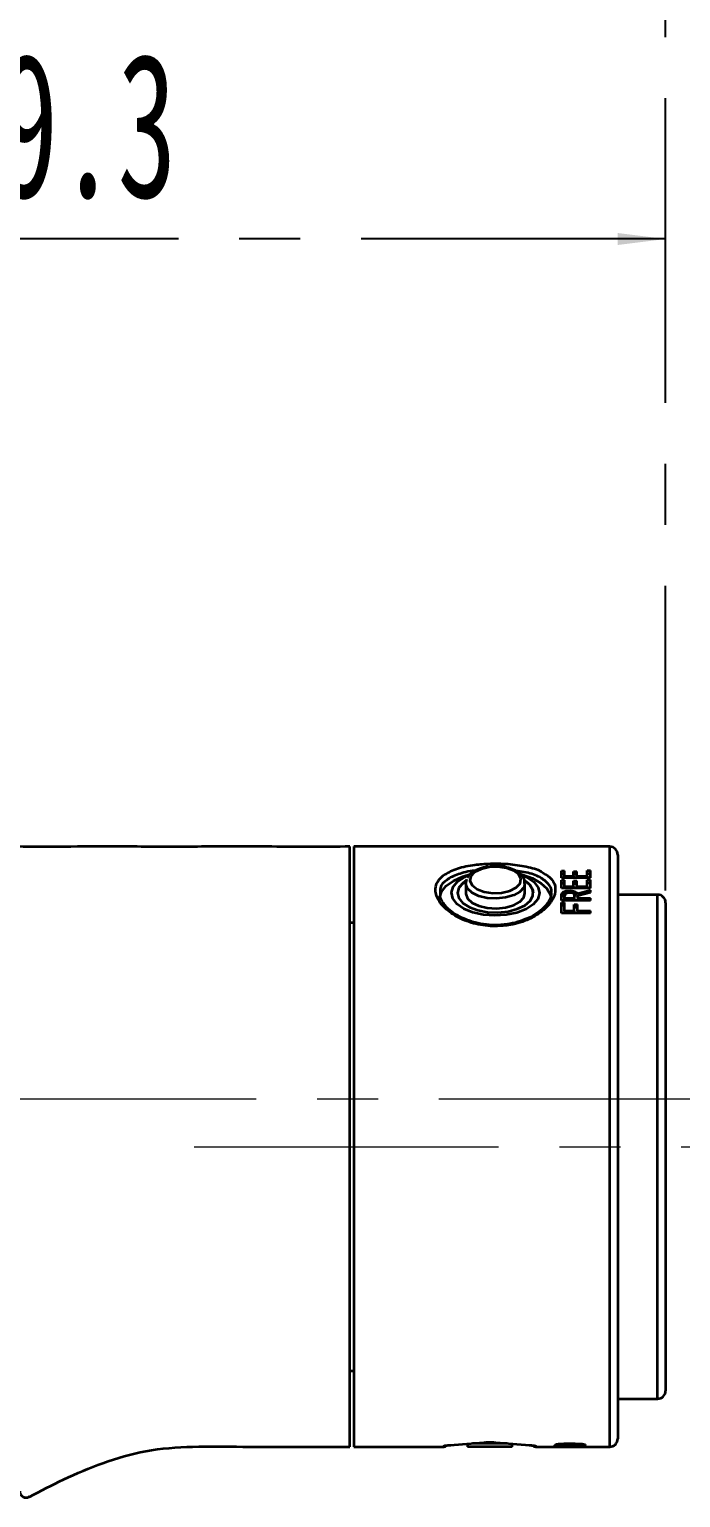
# Model space of a CAD drawing. Header units: millimetres. Extents: x 0 to 420, y -1 to 297.
# Drawn here: x 316.5 to 343.6, y 147.7 to 208.9 of the extents above; entities that cross this region are included whole.
import ezdxf

# ---------------------------------------------------------------- set-up
doc = ezdxf.new("R2010")
doc.units = ezdxf.units.MM
doc.linetypes.add('CENTERX2', pattern=[20.32, 12.7, -2.54, 2.54, -2.54])
doc.layers.add('中心线层', color=7, linetype='CENTERX2')
doc.styles.add('SLDTEXTSTYLE4', font='TXT', dxfattribs={"width": 0.363})
doc.styles.add('SLDTEXTSTYLE5', font='TXT', dxfattribs={"width": 0.605})
doc.dimstyles.new('SLDDIMSTYLE0', dxfattribs={"dimtxt": 6, "dimasz": 2, "dimexe": 0, "dimexo": 0.0625, "dimgap": 1.5, "dimtad": 2, "dimlfac": 3, "dimrnd": 1e-09, "dimzin": 12, "dimdsep": 46, "dimtxsty": 'SLDTEXTSTYLE4', "dimsah": 1, "dimcen": 0.09, "dimadec": 0, "dimazin": 3, "dimtfac": 1, "dimtofl": 0, "dimtmove": 0, "dimatfit": 3, "dimfxl": 0, "dimfrac": 2, "dimtolj": 1, "dimtzin": 12, "dimarcsym": 0})

# ---------------------------------------------------------------- blocks, each defined once
blk = doc.blocks.new('_D_3')
at = {"layer": '中心线层'}
for p, q in [((289.915, 171.818), (289.915, 200.619)), ((343.015, 200.119), (289.915, 200.119)), ((343.015, 172.968), (343.015, 200.619))]:
    blk.add_line(p, q, dxfattribs=at)
for points in [[(289.915, 200.119), (291.915, 199.869), (291.915, 200.369)], [(343.015, 200.119), (341.015, 200.369), (341.015, 199.869)]]:
    blk.add_solid(points, dxfattribs=at)
at = {"layer": '中心线层', "insert": (310.278, 207.854), "char_height": 6, "attachment_point": 1, "style": 'SLDTEXTSTYLE5'}
blk.add_mtext('159.3', dxfattribs=at)
blk = doc.blocks.new('_D_4')
at = {"layer": '中心线层'}
for p, q in [((87.415, 185.128), (87.415, 236.619)), ((343.015, 172.968), (343.015, 236.619)), ((87.415, 236.119), (343.015, 236.119))]:
    blk.add_line(p, q, dxfattribs=at)
for points in [[(87.415, 236.119), (89.415, 235.869), (89.415, 236.369)], [(343.015, 236.119), (341.015, 236.369), (341.015, 235.869)]]:
    blk.add_solid(points, dxfattribs=at)
at = {"layer": '中心线层', "insert": (209.028, 243.854), "char_height": 6, "attachment_point": 1, "style": 'SLDTEXTSTYLE5'}
blk.add_mtext('766.8', dxfattribs=at)
blk = doc.blocks.new('_D_5')
at = {"layer": '中心线层'}
for p, q in [((149.749, 167.134), (149.749, 220.619)), ((343.015, 172.968), (343.015, 220.619)), ((149.749, 220.119), (343.015, 220.119))]:
    blk.add_line(p, q, dxfattribs=at)
for points in [[(149.749, 220.119), (151.749, 219.869), (151.749, 220.369)], [(343.015, 220.119), (341.015, 220.369), (341.015, 219.869)]]:
    blk.add_solid(points, dxfattribs=at)
at = {"layer": '中心线层', "insert": (240.195, 227.854), "char_height": 6, "attachment_point": 1, "style": 'SLDTEXTSTYLE5'}
blk.add_mtext('579.8', dxfattribs=at)

msp = doc.modelspace()

# ---------------------------------------------------------------- linework, layer by layer
at = {"color": 7, "linetype": 'Continuous', "lineweight": 35}
for p, q in [((329.8488, 149.8011), (329.8488, 174.8011)), ((340.6822, 174.8011), (330.0155, 174.8011)), ((330.0155, 174.8011), (330.0155, 149.8011)), ((341.0155, 174.4677), (341.0155, 150.1344)), ((338.6674, 173.7876), (338.8021, 173.7876)), ((338.6674, 173.499), (338.6674, 173.7876)), ((338.8021, 173.5705), (338.8021, 173.7876)), ((339.178, 173.7707), (339.3127, 173.7707)), ((339.178, 173.5705), (339.178, 173.7707)), ((339.3127, 173.5705), (339.3127, 173.7707)), ((339.7453, 173.8015), (339.88, 173.8015)), ((339.7453, 173.5705), (339.7453, 173.8015)), ((339.88, 173.499), (339.88, 173.8015)), ((334.6822, 173.2728), (334.7288, 173.4459)), ((334.6822, 173.2728), (334.6822, 172.8585)), ((337.1488, 172.8585), (337.1488, 173.2728)), ((338.6674, 173.6651), (338.8021, 173.6651)), ((339.88, 173.499), (338.6674, 173.499)), ((338.6674, 173.3996), (338.8021, 173.3996)), ((338.6674, 173.0665), (338.6674, 173.3996)), ((338.6674, 173.2812), (338.8021, 173.2812)), ((338.8021, 173.5705), (339.178, 173.5705)), ((338.8021, 173.5705), (338.8021, 173.499)), ((338.8021, 173.1484), (338.8021, 173.3996)), ((338.8021, 173.1484), (339.178, 173.1484)), ((338.8021, 173.1484), (338.8021, 173.0665)), ((339.178, 173.6484), (339.3127, 173.6484)), ((339.178, 173.5705), (339.178, 173.499)), ((339.178, 173.3799), (339.3127, 173.3799)), ((339.178, 173.1484), (339.178, 173.3799)), ((339.178, 173.2618), (339.3127, 173.2618)), ((339.178, 173.1484), (339.178, 173.0665)), ((339.3127, 173.5705), (339.7453, 173.5705)), ((339.3127, 173.5705), (339.3127, 173.499)), ((339.3127, 173.1484), (339.3127, 173.3799)), ((339.3127, 173.1484), (339.7453, 173.1484)), ((339.3127, 173.1484), (339.3127, 173.0665)), ((339.7453, 173.6789), (339.88, 173.6789)), ((339.7453, 173.5705), (339.7453, 173.499)), ((339.7453, 173.4159), (339.88, 173.4159)), ((339.7453, 173.1484), (339.7453, 173.4159)), ((339.7453, 173.2973), (339.88, 173.2973)), ((339.7453, 173.1484), (339.7453, 173.0665)), ((339.88, 173.0665), (339.88, 173.4159)), ((333.6143, 172.8666), (333.6098, 172.7345)), ((339.88, 173.0665), (338.6674, 173.0665)), ((338.6674, 172.565), (338.6674, 172.7633)), ((339.88, 172.565), (338.6674, 172.565)), ((338.8021, 172.6573), (338.8021, 172.7438)), ((338.8021, 172.6573), (339.2205, 172.6573)), ((338.8021, 172.565), (338.8021, 172.6573)), ((339.0148, 172.9679), (339.0148, 172.8541)), ((339.2205, 172.6573), (339.2205, 172.7672)), ((339.2205, 172.565), (339.2205, 172.6573)), ((339.334, 172.844), (339.88, 172.9863)), ((339.88, 172.897), (339.3552, 172.7594)), ((339.3552, 172.6573), (339.3552, 172.7594)), ((339.3552, 172.6573), (339.88, 172.6573)), ((339.3552, 172.6573), (339.3552, 172.565)), ((339.88, 172.897), (339.88, 172.9863)), ((339.88, 172.565), (339.88, 172.6573)), ((342.6822, 172.8011), (341.0155, 172.8011)), ((338.6674, 172.4752), (338.8021, 172.4752)), ((338.6674, 172.0248), (338.6674, 172.4752)), ((338.6674, 172.3667), (338.8021, 172.3667)), ((339.88, 172.0248), (338.6674, 172.0248)), ((338.8021, 172.1265), (338.8021, 172.4752)), ((338.8021, 172.1265), (339.1992, 172.1265)), ((338.8021, 172.1265), (338.8021, 172.0248)), ((339.1992, 172.3922), (339.334, 172.3922)), ((339.1992, 172.1265), (339.1992, 172.3922)), ((339.1992, 172.2845), (339.334, 172.2845)), ((339.1992, 172.1265), (339.1992, 172.0248)), ((339.334, 172.1265), (339.334, 172.3922)), ((339.334, 172.1265), (339.88, 172.1265)), ((339.334, 172.1265), (339.334, 172.0248)), ((339.88, 172.0248), (339.88, 172.1265)), ((343.0155, 172.4677), (343.0155, 152.1344)), ((330.0155, 171.6344), (329.8488, 171.6344)), ((336.5151, 171.5853), (336.3123, 171.5569)), ((329.8488, 152.9677), (330.0155, 152.9677)), ((341.0155, 151.8011), (342.6822, 151.8011)), ((334.7488, 149.9168), (334.7488, 149.8011)), ((336.4037, 149.9344), (334.9606, 149.9344)), ((336.6155, 149.8011), (336.6155, 149.9168)), ((330.0155, 149.8011), (333.7655, 149.8011)), ((336.6155, 149.8011), (334.7488, 149.8011)), ((337.5988, 149.8011), (340.6822, 149.8011)), ((338.3489, 149.8294), (338.3915, 149.8343)), ((339.6892, 149.8014), (338.3489, 149.8294)), ((338.3915, 149.8343), (339.7318, 149.8021)), ((339.7318, 149.8021), (339.6892, 149.8014))]:
    msp.add_line(p, q, dxfattribs=at)
at = {"color": 8, "linetype": 'Continuous', "lineweight": 35}
for p, q in [((340.6822, 149.8011), (340.6822, 174.8011)), ((342.6822, 151.8011), (342.6822, 172.8011)), ((333.7655, 149.8011), (333.7655, 149.8286)), ((337.5988, 149.8286), (337.5988, 149.8011))]:
    msp.add_line(p, q, dxfattribs=at)
at = {"color": 7, "linetype": 'Continuous', "lineweight": 35, "flags": 128}
for points in [[(334.8892, 173.5654), (334.8517, 173.3756), (334.9425, 173.1906), (335.1506, 173.0328), (335.4511, 172.9211), (335.8075, 172.8691), (336.1769, 172.8831), (336.5149, 172.9612), (336.7805, 173.0942), (336.9418, 173.266), (336.9793, 173.4558), (336.8885, 173.6408), (336.6803, 173.7986), (336.3799, 173.9102), (336.0235, 173.9622), (335.654, 173.9483), (335.3161, 173.8701), (335.0505, 173.7371), (334.8892, 173.5654)], [(333.5822, 172.5871), (333.5852, 172.649), (333.6704, 172.9145), (333.8682, 173.1636), (334.1686, 173.3838), (334.5566, 173.564), (334.9047, 173.6702)], [(337.6795, 172.6155), (337.4901, 172.3892), (337.1934, 172.1957), (336.8096, 172.0485), (336.3649, 171.9574), (335.8895, 171.9287), (335.416, 171.9643), (334.9764, 172.0618), (334.6009, 172.2147), (334.3149, 172.4123), (334.1381, 172.6414), (334.0823, 172.8862), (334.1515, 173.1301), (334.3409, 173.3565), (334.6376, 173.5499), (334.814, 173.6276)], [(334.3921, 173.095), (334.3322, 172.8751), (334.3897, 172.655), (334.5604, 172.451), (334.8316, 172.2784), (335.1832, 172.1498), (335.589, 172.0749), (336.0191, 172.0591), (336.4416, 172.1037), (336.825, 172.2053), (337.1409, 172.3564), (337.366, 172.5458), (337.4835, 172.7595), (337.4847, 172.9816), (337.3695, 173.1956), (337.1465, 173.3857), (337.144, 173.3873)], [(334.707, 173.3997), (334.5649, 173.2984), (334.3921, 173.095)], [(334.7003, 173.3813), (334.5649, 173.2842), (334.3921, 173.0807)], [(336.9263, 173.6702), (337.0349, 173.6415), (337.4624, 173.4868), (337.8123, 173.287), (338.0671, 173.052), (338.214, 172.7938), (338.2488, 172.5871)], [(337.0295, 173.6227), (337.2301, 173.531), (337.516, 173.3333), (337.6929, 173.1043), (337.7486, 172.8594), (337.6795, 172.6155)], [(334.3921, 173.0807), (334.3322, 172.8608), (334.3322, 172.8585)], [(334.6822, 172.8585), (334.683, 172.8343), (334.7579, 172.6393), (334.9461, 172.4658), (335.2292, 172.3307), (335.5794, 172.2473), (335.9626, 172.2238), (336.3411, 172.2623), (336.678, 172.3593), (336.9402, 172.5051), (337.1022, 172.6854), (337.1488, 172.8585)], [(337.3293, 149.8667), (337.3316, 149.8661), (337.3488, 149.8655)]]:
    msp.add_lwpolyline(points, dxfattribs=at)
at = {"color": 8, "linetype": 'Continuous', "lineweight": 35, "flags": 128}
msp.add_lwpolyline([(337.1488, 173.2727), (337.1022, 173.0997), (336.9402, 172.9194), (336.678, 172.7736), (336.3411, 172.6766), (335.9626, 172.6381), (335.5794, 172.6616), (335.2292, 172.745), (334.9461, 172.8801), (334.7579, 173.0536), (334.683, 173.2486), (334.6822, 173.2728)], dxfattribs=at)
at = {"color": 7, "linetype": 'Continuous', "lineweight": 35}
for centre, radius, start, end in [((340.6822, 174.4677), 0.3333, 0, 90), ((336.8241, 172.7727), 0.6801, 7.252583, 61.846483), ((342.6822, 172.4677), 0.3333, 0, 90), ((342.6822, 152.1344), 0.3333, 270, 0), ((340.6822, 150.1344), 0.3333, 270, 0), ((333.7655, 149.9677), 0.1667, 270, 306.26175), ((337.5988, 149.9677), 0.1667, 237.391705, 270), ((316.3488, 147.9459), 0.2667, 179.999974, 302.171568)]:
    msp.add_arc(centre, radius, start, end, dxfattribs=at)
at = {"color": 8, "linetype": 'Continuous', "lineweight": 35}
for centre, radius, start, end in [((333.7655, 149.9956), 0.167, 269.995107, 295.774417), ((337.5988, 149.9954), 0.1668, 242.665431, 270.009534)]:
    msp.add_arc(centre, radius, start, end, dxfattribs=at)
at = {"color": 7, "linetype": 'Continuous', "lineweight": 35}
for centre, start_param, end_param in [((331.8488, 162.3011), 4.8139901, 4.8809294), ((339.5155, 162.3011), 4.5438485, 4.6107879)]:
    msp.add_ellipse(centre, major_axis=(21.362, 0), ratio=0.5851523, start_param=start_param, end_param=end_param, dxfattribs=at)
for points, knots in [([(329.8488, 174.8011), (328.7634, 174.801), (326.699, 174.801), (323.7399, 174.8014), (321.0415, 174.8001), (318.5614, 174.8043), (316.2896, 174.7913), (314.3722, 174.8225), (312.826, 174.5154), (311.6369, 174.0966), (310.6191, 173.578), (309.6831, 172.9526), (308.8567, 172.2441), (308.1479, 171.4661), (307.4618, 170.5354), (306.8188, 169.3591), (306.3962, 168.1395), (306.1933, 167.1314), (306.0968, 166.3888), (306.0961, 165.6843), (306.0107, 165.0249), (305.7172, 164.5781), (305.3886, 164.2814), (305.0192, 164.0686), (304.6119, 163.9776), (304.2746, 163.9864), (303.9886, 163.9793), (303.6696, 164.021), (303.314, 164.1536), (303.0039, 164.3614), (302.76, 164.6136), (302.5936, 164.8828), (302.4609, 165.1999), (302.4038, 165.6625), (302.4203, 166.317), (302.4138, 167.1845), (302.4149, 167.8296), (302.4155, 168.1878)], [0, 0, 0, 0, 0.0878372, 0.1670696, 0.2394683, 0.3062357, 0.3677153, 0.4235251, 0.4608022, 0.4946044, 0.5252708, 0.5529913, 0.5855349, 0.6131006, 0.6379874, 0.6789632, 0.7210932, 0.7418387, 0.7621613, 0.7814963, 0.7990294, 0.8149598, 0.8234423, 0.8347667, 0.849078, 0.8564974, 0.8620505, 0.8722254, 0.8823139, 0.8924892, 0.9021857, 0.9104705, 0.9179799, 0.9298216, 0.9477842, 0.9710089, 1, 1, 1, 1]), ([(333.7395, 173.6047), (333.8993, 173.7002), (334.2207, 173.8923), (334.9051, 174.038), (335.6579, 174.1064), (336.4459, 174.0969), (337.2132, 173.9828), (337.7247, 173.8504), (337.8839, 173.7246), (337.9093, 173.7045)], [0, 0, 0, 0, 0.1682435, 0.3384902, 0.4687305, 0.6342214, 0.7999661, 0.9680386, 1, 1, 1, 1]), ([(335.6664, 173.9675), (335.6107, 173.9626), (335.4356, 173.9474), (335.1709, 173.8605), (334.9157, 173.7193), (334.7906, 173.586), (334.7476, 173.5107), (334.7431, 173.5028)], [0, 0, 0, 0, 0.132839, 0.418101, 0.7086438, 0.969576, 1, 1, 1, 1]), ([(337.1359, 173.2732), (337.1361, 173.3232), (337.1364, 173.4454), (337.0191, 173.6189), (336.8257, 173.7787), (336.5505, 173.9031), (336.2159, 173.9768), (335.9068, 174), (335.7283, 173.9758), (335.6664, 173.9675)], [0, 0, 0, 0, 0.1017092, 0.2485252, 0.402299, 0.5697842, 0.7404532, 0.9100169, 1, 1, 1, 1]), ([(334.7576, 171.743), (334.6479, 171.786), (334.3968, 171.8843), (334.0797, 172.0913), (333.8164, 172.3317), (333.6505, 172.5658), (333.6163, 172.6993), (333.6008, 172.7595)], [0, 0, 0, 0, 0.1701741, 0.38957, 0.6076712, 0.8228533, 1, 1, 1, 1]), ([(338.2379, 172.862), (338.2404, 172.8377), (338.2497, 172.7509), (338.1757, 172.5656), (338.0072, 172.3214), (337.735, 172.0797), (337.4274, 171.8808), (337.1876, 171.7885), (337.0891, 171.7507)], [0, 0, 0, 0, 0.0739541, 0.2640819, 0.4664447, 0.6629244, 0.8615557, 1, 1, 1, 1]), ([(338.6674, 172.7633), (338.6703, 172.7902), (338.6747, 172.8309), (338.7094, 172.8805), (338.7476, 172.914), (338.801, 172.9408), (338.8905, 172.964), (338.9653, 172.9663), (339.0148, 172.9679)], [0, 0, 0, 0, 0.250051, 0.3794024, 0.5004541, 0.6232159, 0.750367, 1, 1, 1, 1]), ([(338.6674, 172.6517), (338.6703, 172.6783), (338.6747, 172.7186), (338.7093, 172.7678), (338.7479, 172.8006), (338.7923, 172.8242), (338.8271, 172.8323), (338.84, 172.8353)], [0, 0, 0, 0, 0.3591736, 0.5451976, 0.7195669, 0.8968894, 1, 1, 1, 1]), ([(339.0148, 172.882), (338.9829, 172.8806), (338.9349, 172.8786), (338.8796, 172.8613), (338.8452, 172.8432), (338.8228, 172.8203), (338.805, 172.7872), (338.8033, 172.7612), (338.8021, 172.7438)], [0, 0, 0, 0, 0.2491947, 0.3741995, 0.4992283, 0.6257041, 0.7496218, 1, 1, 1, 1]), ([(339.0148, 172.9679), (339.0508, 172.967), (339.1226, 172.9651), (339.2225, 172.9408), (339.2978, 172.8985), (339.3219, 172.8622), (339.334, 172.844)], [0, 0, 0, 0, 0.2505587, 0.5000449, 0.750162, 1, 1, 1, 1]), ([(339.2205, 172.7672), (339.22, 172.7748), (339.2189, 172.7902), (339.2057, 172.8198), (339.1805, 172.8474), (339.138, 172.8675), (339.086, 172.8799), (339.0431, 172.8812), (339.0148, 172.882)], [0, 0, 0, 0, 0.1253685, 0.2506159, 0.500081, 0.6199293, 0.7500843, 1, 1, 1, 1]), ([(339.1886, 172.8316), (339.1987, 172.8294), (339.2418, 172.82), (339.297, 172.7847), (339.3217, 172.7493), (339.334, 172.7316)], [0, 0, 0, 0, 0.1333464, 0.5676277, 1, 1, 1, 1]), ([(336.3123, 171.5569), (336.2981, 171.5548), (336.1252, 171.53), (335.7796, 171.5246), (335.2993, 171.5796), (334.9504, 171.6586), (334.7872, 171.7301), (334.7576, 171.743)], [0, 0, 0, 0, 0.0270706, 0.3285582, 0.6314937, 0.9332723, 1, 1, 1, 1]), ([(337.0891, 171.7507), (337.0473, 171.7324), (336.8737, 171.6566), (336.6699, 171.6161), (336.5151, 171.5853)], [0, 0, 0, 0, 0.2406924, 1, 1, 1, 1]), ([(335.4322, 149.9782), (335.4829, 149.9822), (335.5843, 149.9903), (335.7551, 149.9906), (335.8702, 149.9842), (335.9251, 149.9789), (335.9321, 149.9782)], [0, 0, 0, 0, 0.3185094, 0.6365899, 0.9536401, 1, 1, 1, 1]), ([(338.4198, 149.8811), (338.422, 149.8851), (338.4263, 149.8931), (338.4694, 149.9052), (338.5397, 149.9154), (338.6595, 149.9251), (338.8306, 149.9304), (338.968, 149.931), (339.0368, 149.9312)], [0, 0, 0, 0, 0.12498884, 0.24978715, 0.37464175, 0.49957829, 0.74947995, 1, 1, 1, 1]), ([(339.0368, 149.8425), (338.9677, 149.8427), (338.8296, 149.843), (338.6579, 149.8462), (338.5389, 149.8526), (338.4694, 149.86), (338.4264, 149.8696), (338.422, 149.8773), (338.4198, 149.8811)], [0, 0, 0, 0, 0.2505106, 0.5003436, 0.6252942, 0.750182, 0.875, 1, 1, 1, 1]), ([(339.0368, 149.9079), (338.9383, 149.9077), (338.8151, 149.9075), (338.6727, 149.9021), (338.6116, 149.8968), (338.5732, 149.8908), (338.5566, 149.8853), (338.5553, 149.8825), (338.5546, 149.8811)], [0, 0, 0, 0, 0.5003439, 0.6254646, 0.7503173, 0.8749072, 0.937459, 1, 1, 1, 1]), ([(338.5546, 149.8811), (338.5547, 149.8804), (338.555, 149.879), (338.5591, 149.8763), (338.5729, 149.8719), (338.6111, 149.8667), (338.6711, 149.8622), (338.8134, 149.8578), (338.9375, 149.8576), (339.0368, 149.8575)], [0, 0, 0, 0, 0.03133, 0.0626386, 0.1251798, 0.2498595, 0.374712, 0.4998148, 1, 1, 1, 1]), ([(339.0368, 149.9312), (339.1785, 149.9306), (339.3558, 149.9299), (339.5378, 149.9154), (339.6097, 149.9053), (339.6541, 149.8931), (339.6586, 149.8852), (339.6609, 149.8811)], [0, 0, 0, 0, 0.4992691, 0.6249119, 0.7506033, 0.8740014, 1, 1, 1, 1]), ([(339.5261, 149.8811), (339.5259, 149.8818), (339.5254, 149.8832), (339.5214, 149.8861), (339.5068, 149.8909), (339.4665, 149.8968), (339.4043, 149.9021), (339.2607, 149.9075), (339.1363, 149.9077), (339.0368, 149.9079)], [0, 0, 0, 0, 0.0313264, 0.062635, 0.1251568, 0.2497518, 0.3746175, 0.4997357, 1, 1, 1, 1]), ([(339.6609, 149.8811), (339.6586, 149.8773), (339.654, 149.8696), (339.6097, 149.8599), (339.5382, 149.8526), (339.4181, 149.8462), (339.2453, 149.843), (339.1064, 149.8427), (339.0368, 149.8425)], [0, 0, 0, 0, 0.12500575, 0.24977611, 0.37468687, 0.49965693, 0.74949709, 1, 1, 1, 1]), ([(339.0368, 149.8575), (339.137, 149.8576), (339.2623, 149.8578), (339.4058, 149.8622), (339.4671, 149.8666), (339.5067, 149.8718), (339.5237, 149.8769), (339.5253, 149.8797), (339.5261, 149.8811)], [0, 0, 0, 0, 0.5001886, 0.6253074, 0.7501967, 0.8749048, 0.9374306, 1, 1, 1, 1]), ([(316.4895, 147.7156), (316.9589, 147.961), (317.9551, 148.482), (319.5616, 149.1585), (321.3601, 149.6936), (323.3344, 149.8308), (325.4122, 149.7938), (327.5988, 149.8039), (329.0882, 149.802), (329.8488, 149.8011)], [0, 0, 0, 0, 0.1155505, 0.2452916, 0.3801075, 0.522831, 0.6749113, 0.8339792, 1, 1, 1, 1]), ([(333.7655, 149.8286), (333.7712, 149.8326), (333.7825, 149.8406), (333.8696, 149.8547), (333.9655, 149.8618), (334.0155, 149.8655)], [0, 0, 0, 0, 0.3242549, 0.6476033, 1, 1, 1, 1]), ([(333.8297, 149.8443), (333.8295, 149.8443), (333.8288, 149.844), (333.8459, 149.8479), (333.893, 149.8543), (333.9646, 149.8619), (334.0309, 149.8648), (334.0533, 149.8657)], [0, 0, 0, 0, 0.0517274, 0.2097389, 0.4568214, 0.8165886, 1, 1, 1, 1]), ([(337.3373, 149.8647), (337.3509, 149.864), (337.4143, 149.8606), (337.483, 149.8534), (337.5308, 149.8453), (337.5333, 149.8446), (337.5342, 149.8444)], [0, 0, 0, 0, 0.1251587, 0.5841669, 0.8602364, 1, 1, 1, 1]), ([(337.3488, 149.8655), (337.3946, 149.8622), (337.4864, 149.8555), (337.579, 149.8415), (337.592, 149.833), (337.5988, 149.8286)], [0, 0, 0, 0, 0.3211912, 0.6437782, 1, 1, 1, 1])]:
    msp.add_open_spline(points, degree=3, knots=knots, dxfattribs=at)
at = {"color": 8, "linetype": 'Continuous', "lineweight": 35}
for points, knots in [([(335.0921, 173.803), (335.075, 173.8016), (334.8026, 173.7789), (334.3472, 173.664), (333.8556, 173.4281), (333.5961, 173.1507), (333.6095, 172.9415), (333.6143, 172.8666)], [0, 0, 0, 0, 0.0187853, 0.2991873, 0.5751145, 0.8478248, 1, 1, 1, 1]), ([(338.2384, 172.8615), (338.242, 172.8738), (338.2865, 173.0269), (338.1247, 173.2829), (337.7399, 173.568), (337.2515, 173.7338), (336.8902, 173.775), (336.7752, 173.7881)], [0, 0, 0, 0, 0.0245936, 0.3064844, 0.5902212, 0.8696182, 1, 1, 1, 1]), ([(335.9155, 171.4882), (335.847, 171.4895), (335.5039, 171.4956), (334.8905, 171.6081), (334.1856, 171.9199), (333.6647, 172.3481), (333.3999, 172.8169), (333.4009, 173.263), (333.6271, 173.4912), (333.7395, 173.6047)], [0, 0, 0, 0, 0.0391573, 0.1963226, 0.3548506, 0.5170396, 0.6803412, 0.8411406, 1, 1, 1, 1]), ([(337.9093, 173.7045), (338.0384, 173.6238), (338.3255, 173.4442), (338.4579, 173.053), (338.341, 172.5965), (337.9537, 172.1416), (337.3412, 171.76), (336.6234, 171.5258), (336.1275, 171.4995), (335.9155, 171.4882)], [0, 0, 0, 0, 0.1254414, 0.2791378, 0.4301254, 0.5804017, 0.7325508, 0.8856794, 1, 1, 1, 1])]:
    msp.add_open_spline(points, degree=3, knots=knots, dxfattribs=at)
at = {"layer": '中心线层', "linetype": 'CENTERX2', "lineweight": 18}
for p, q in [((69.4029, 164.3011), (356.9877, 164.3011)), ((323.3488, 162.3011), (356.8218, 162.3011))]:
    msp.add_line(p, q, dxfattribs=at)

# ---------------------------------------------------------------- dimensions: what is measured, and where the dimension line sits
at = {"layer": '中心线层'}
for base, p1, p2, picture, middle in [((343.0155, 236.1191), (87.4155, 184.6284), (343.0155, 172.4677), '_D_4', (215.2155, 236.1191)), ((343.0155, 220.1191), (149.7488, 166.6344), (343.0155, 172.4677), '_D_5', (246.3822, 220.1191)), ((289.9155, 200.1191), (343.0155, 172.4677), (289.9155, 171.3177), '_D_3', (316.4655, 200.1191))]:
    dim = msp.add_linear_dim(base=base, p1=p1, p2=p2, angle=0, dimstyle='SLDDIMSTYLE0', dxfattribs=at)
    dim.commit()
    dim.dimension.update_dxf_attribs({"geometry": picture, "text_midpoint": middle, "dimtype": 160})

doc.saveas('drawing.dxf')
